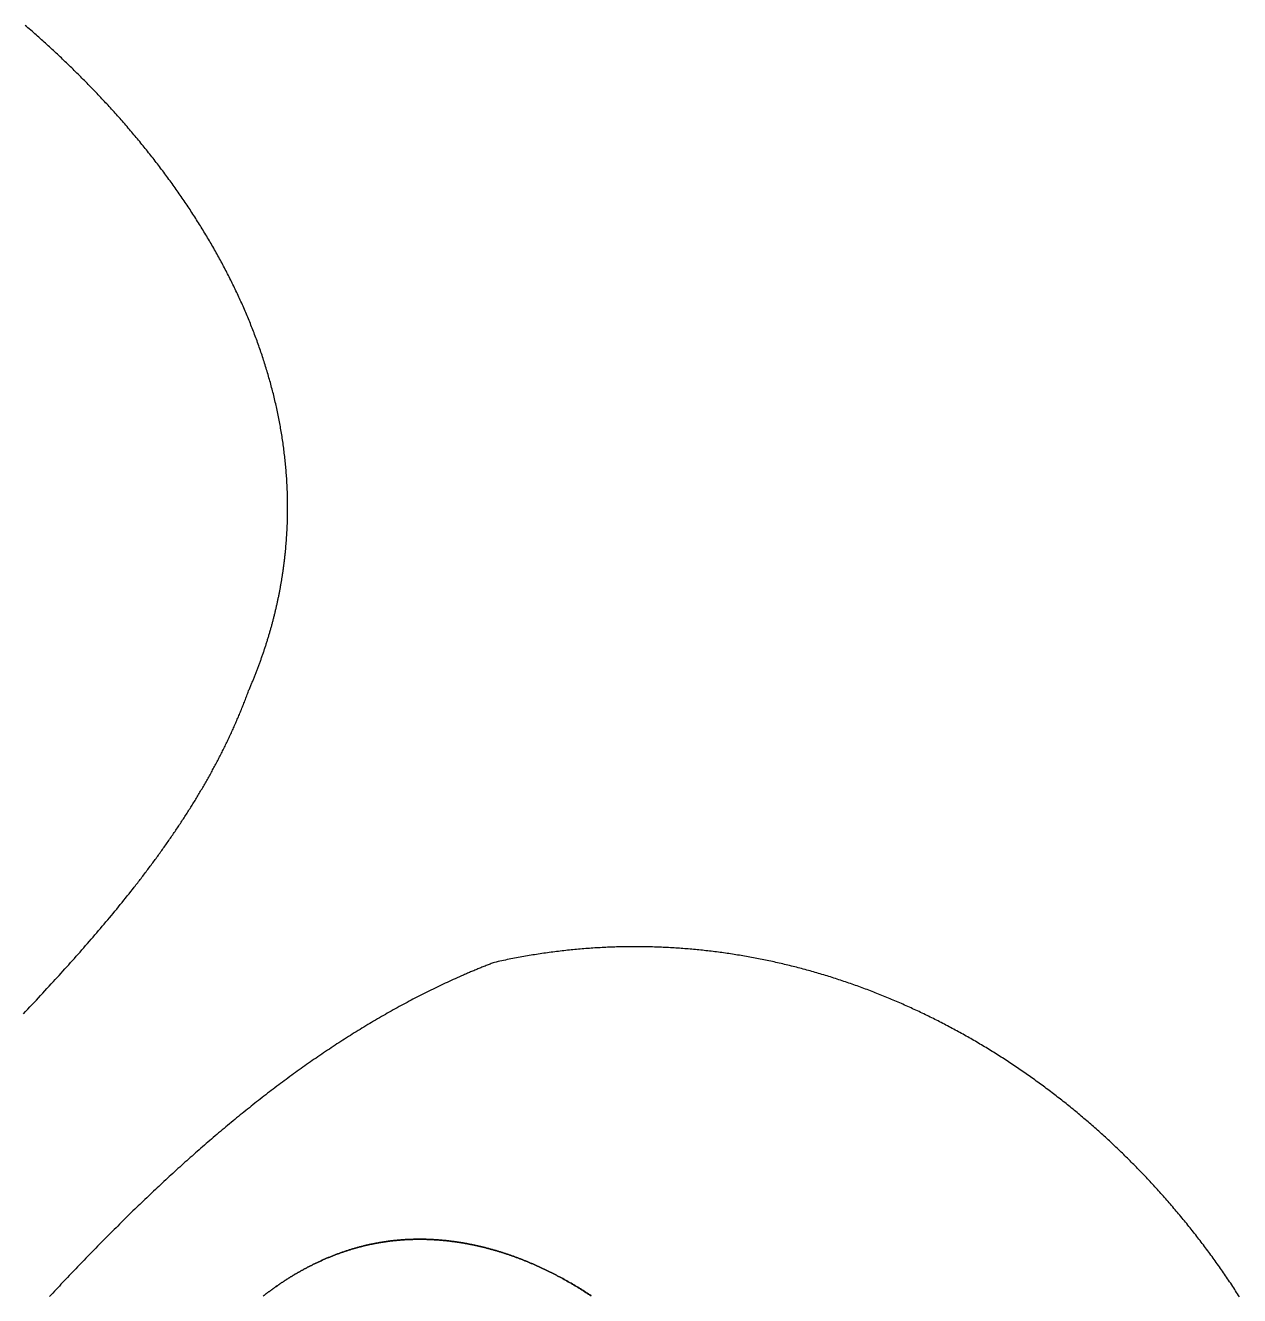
# Model space of a CAD drawing. Header units: millimetres. Extents: x 539514 to 908003, y -69769 to 203909.
# Drawn here: x 810721 to 865451, y 55387 to 112627 of the extents above; entities that cross this region are included whole.
import ezdxf

# ---------------------------------------------------------------- set-up
doc = ezdxf.new("R2010")
doc.units = ezdxf.units.MM
doc.layers.add('CLOSED_AREAS', color=7, linetype='Continuous')

msp = doc.modelspace()

# ---------------------------------------------------------------- linework, layer by layer
at = {"layer": 'CLOSED_AREAS'}
for points in [[(810632.915, 68087.36), (810730.174, 68190.157), (810827.285, 68293.037), (810924.246, 68396.001), (811021.056, 68499.048), (811117.714, 68602.177), (811214.219, 68705.388), (811310.57, 68808.681), (811406.766, 68912.054), (811502.805, 69015.508), (811598.686, 69119.041), (811694.409, 69222.653), (811789.971, 69326.344), (811885.372, 69430.113), (811980.611, 69533.96), (812067.541, 69628.971), (812154.332, 69724.048), (812240.978, 69819.191), (812327.478, 69914.403), (812413.827, 70009.684), (812500.022, 70105.035), (812586.059, 70200.458), (812671.935, 70295.953), (812757.647, 70391.523), (812843.191, 70487.168), (812928.563, 70582.889), (813013.761, 70678.689), (813098.78, 70774.567), (813183.617, 70870.525), (813268.269, 70966.564), (813352.733, 71062.687), (813437.004, 71158.893), (813521.079, 71255.183), (813604.955, 71351.561), (813688.628, 71448.025), (813772.095, 71544.579), (813855.353, 71641.222), (813938.397, 71737.956), (814021.225, 71834.783), (814103.833, 71931.703), (814186.217, 72028.718), (814268.374, 72125.829), (814350.301, 72223.037), (814431.994, 72320.343), (814513.449, 72417.749), (814594.664, 72515.256), (814675.634, 72612.865), (814756.356, 72710.577), (814836.827, 72808.394), (814917.044, 72906.317), (814997.002, 73004.346), (815076.698, 73102.484), (815156.129, 73200.731), (815235.292, 73299.088), (815314.182, 73397.557), (815392.797, 73496.14), (815471.132, 73594.836), (815549.185, 73693.648), (815626.952, 73792.577), (815665.727, 73842.085), (815704.43, 73891.624), (815743.059, 73941.191), (815781.614, 73990.789), (815820.096, 74040.417), (815858.502, 74090.075), (815896.834, 74139.764), (815935.09, 74189.483), (815973.271, 74239.233), (816011.375, 74289.013), (816049.403, 74338.825), (816087.353, 74388.667), (816125.226, 74438.541), (816163.021, 74488.447), (816200.737, 74538.384), (816238.374, 74588.353), (816275.932, 74638.354), (816313.411, 74688.386), (816350.809, 74738.451), (816388.126, 74788.549), (816425.363, 74838.679), (816462.518, 74888.841), (816499.591, 74939.037), (816536.581, 74989.265), (816573.489, 75039.526), (816610.314, 75089.821), (816647.055, 75140.149), (816683.712, 75190.511), (816720.284, 75240.907), (816756.772, 75291.336), (816793.174, 75341.799), (816829.49, 75392.297), (816865.72, 75442.829), (816901.863, 75493.395), (816937.919, 75543.996), (816973.887, 75594.632), (817009.768, 75645.303), (817045.56, 75696.009), (817081.263, 75746.75), (817116.877, 75797.527), (817152.401, 75848.339), (817187.835, 75899.187), (817223.178, 75950.071), (817258.431, 76000.991), (817293.591, 76051.946), (817328.66, 76102.939), (817363.637, 76153.967), (817398.521, 76205.033), (817433.311, 76256.135), (817468.008, 76307.274), (817502.611, 76358.45), (817537.119, 76409.664), (817571.533, 76460.914), (817605.851, 76512.203), (817640.073, 76563.529), (817674.199, 76614.892), (817708.228, 76666.294), (817742.16, 76717.734), (817775.995, 76769.213), (817809.731, 76820.729), (817843.369, 76872.285), (817876.909, 76923.879), (817910.349, 76975.512), (817943.689, 77027.184), (817976.929, 77078.895), (818010.069, 77130.646), (818043.107, 77182.436), (818076.044, 77234.266), (818108.879, 77286.135), (818141.612, 77338.045), (818174.242, 77389.995), (818206.769, 77441.985), (818239.192, 77494.015), (818271.511, 77546.086), (818303.726, 77598.198), (818335.836, 77650.351), (818367.84, 77702.545), (818399.739, 77754.78), (818431.531, 77807.056), (818463.216, 77859.374), (818494.795, 77911.733), (818526.266, 77964.134), (818557.629, 78016.577), (818588.884, 78069.063), (818620.029, 78121.59), (818651.066, 78174.16), (818681.993, 78226.773), (818712.809, 78279.428), (818743.515, 78332.126), (818774.11, 78384.867), (818804.594, 78437.651), (818834.966, 78490.479), (818865.225, 78543.35), (818895.372, 78596.264), (818925.405, 78649.223), (818955.325, 78702.225), (818985.131, 78755.272), (819014.822, 78808.363), (819044.399, 78861.498), (819073.86, 78914.677), (819103.205, 78967.902), (819132.434, 79021.171), (819161.546, 79074.485), (819190.542, 79127.844), (819219.419, 79181.249), (819248.179, 79234.699), (819276.821, 79288.195), (819305.343, 79341.736), (819333.747, 79395.323), (819362.03, 79448.957), (819390.194, 79502.637), (819418.237, 79556.363), (819446.159, 79610.135), (819473.959, 79663.954), (819501.638, 79717.82), (819529.194, 79771.733), (819556.628, 79825.693), (819583.938, 79879.701), (819611.125, 79933.756), (819638.188, 79987.858), (819665.126, 80042.008), (819691.94, 80096.206), (819718.628, 80150.452), (819745.19, 80204.747), (819771.626, 80259.089), (819797.936, 80313.48), (819824.118, 80367.92), (819850.173, 80422.409), (819876.1, 80476.946), (819901.899, 80531.533), (819927.569, 80586.169), (819953.109, 80640.854), (819978.52, 80695.589), (820003.801, 80750.373), (820028.951, 80805.208), (820053.97, 80860.092), (820078.858, 80915.027), (820103.614, 80970.012), (820128.238, 81025.047), (820152.729, 81080.134), (820177.087, 81135.27), (820201.311, 81190.458), (820225.401, 81245.697), (820249.357, 81300.987), (820273.178, 81356.329), (820296.863, 81411.722), (820320.413, 81467.166), (820343.827, 81522.663), (820367.104, 81578.212), (820390.243, 81633.812), (820413.246, 81689.465), (820436.11, 81745.171), (820458.837, 81800.929), (820481.424, 81856.74), (820503.872, 81912.604), (820526.18, 81968.52), (820548.349, 82024.49), (820570.377, 82080.514), (820592.263, 82136.591), (820614.009, 82192.721), (820635.613, 82248.906), (820657.074, 82305.144), (820678.393, 82361.437), (820699.568, 82417.784), (820720.6, 82474.185), (820741.488, 82530.641), (820762.231, 82587.151), (820782.83, 82643.717), (820799.884, 82682.938), (820816.849, 82722.156), (820833.726, 82761.372), (820850.515, 82800.586), (820867.215, 82839.796), (820883.828, 82879.005), (820900.352, 82918.21), (820916.789, 82957.413), (820933.138, 82996.614), (820949.399, 83035.811), (820965.572, 83075.006), (820981.658, 83114.198), (820997.656, 83153.388), (821013.567, 83192.574), (821029.39, 83231.758), (821045.126, 83270.939), (821060.775, 83310.117), (821076.337, 83349.292), (821091.812, 83388.464), (821107.199, 83427.633), (821122.5, 83466.799), (821137.714, 83505.962), (821152.841, 83545.122), (821167.881, 83584.279), (821182.835, 83623.432), (821197.702, 83662.583), (821212.483, 83701.73), (821227.178, 83740.874), (821241.786, 83780.015), (821256.308, 83819.153), (821270.743, 83858.287), (821285.093, 83897.418), (821299.357, 83936.546), (821313.534, 83975.67), (821327.626, 84014.791), (821341.632, 84053.908), (821355.553, 84093.022), (821369.387, 84132.133), (821383.137, 84171.24), (821396.8, 84210.343), (821410.379, 84249.443), (821423.872, 84288.539), (821437.28, 84327.632), (821450.602, 84366.721), (821463.84, 84405.806), (821476.993, 84444.887), (821490.06, 84483.965), (821503.043, 84523.039), (821515.941, 84562.109), (821528.755, 84601.176), (821541.483, 84640.238), (821554.128, 84679.297), (821566.687, 84718.351), (821579.163, 84757.402), (821591.554, 84796.449), (821603.86, 84835.491), (821616.083, 84874.53), (821628.221, 84913.565), (821640.276, 84952.595), (821652.247, 84991.621), (821664.133, 85030.644), (821675.936, 85069.662), (821687.656, 85108.676), (821699.291, 85147.685), (821710.843, 85186.691), (821722.312, 85225.692), (821733.697, 85264.689), (821744.999, 85303.681), (821756.218, 85342.669), (821767.353, 85381.653), (821778.405, 85420.632), (821789.375, 85459.607), (821800.261, 85498.577), (821811.065, 85537.543), (821821.786, 85576.504), (821832.424, 85615.461), (821842.979, 85654.413), (821853.452, 85693.36), (821863.842, 85732.303), (821874.151, 85771.241), (821884.376, 85810.174), (821894.52, 85849.103), (821904.581, 85888.027), (821914.56, 85926.946), (821924.457, 85965.86), (821934.273, 86004.769), (821944.006, 86043.674), (821953.658, 86082.573), (821963.227, 86121.468), (821972.716, 86160.358), (821982.122, 86199.242), (821991.448, 86238.122), (822000.691, 86276.997), (822009.854, 86315.866), (822018.935, 86354.731), (822027.935, 86393.59), (822036.854, 86432.444), (822045.692, 86471.293), (822054.449, 86510.136), (822063.125, 86548.975), (822071.72, 86587.808), (822080.235, 86626.636), (822088.669, 86665.458), (822097.022, 86704.276), (822105.295, 86743.087), (822113.488, 86781.894), (822121.6, 86820.694), (822129.632, 86859.49), (822137.584, 86898.28), (822145.455, 86937.064), (822153.247, 86975.843), (822160.959, 87014.616), (822168.59, 87053.384), (822176.142, 87092.146), (822183.615, 87130.902), (822191.007, 87169.652), (822198.32, 87208.397), (822205.554, 87247.136), (822212.708, 87285.87), (822219.783, 87324.597), (822226.779, 87363.319), (822233.695, 87402.034), (822240.532, 87440.744), (822247.291, 87479.448), (822253.97, 87518.146), (822260.57, 87556.838), (822267.092, 87595.524), (822273.535, 87634.204), (822279.899, 87672.878), (822286.185, 87711.545), (822292.392, 87750.207), (822298.521, 87788.862), (822304.571, 87827.512), (822310.543, 87866.155), (822316.437, 87904.791), (822322.253, 87943.422), (822327.991, 87982.046), (822333.651, 88020.664), (822339.233, 88059.276), (822344.737, 88097.881), (822350.164, 88136.479), (822355.513, 88175.072), (822360.784, 88213.658), (822365.978, 88252.237), (822371.094, 88290.81), (822376.133, 88329.376), (822381.095, 88367.936), (822385.979, 88406.489), (822390.787, 88445.035), (822395.517, 88483.575), (822400.17, 88522.108), (822404.747, 88560.634), (822409.247, 88599.154), (822413.67, 88637.667), (822418.016, 88676.173), (822422.286, 88714.672), (822426.479, 88753.164), (822430.596, 88791.649), (822434.636, 88830.128), (822438.601, 88868.599), (822442.489, 88907.064), (822446.3, 88945.521), (822453.696, 89022.415), (822460.788, 89099.281), (822467.578, 89176.118), (822474.065, 89252.926), (822480.25, 89329.705), (822486.134, 89406.455), (822491.718, 89483.175), (822497.001, 89559.866), (822501.986, 89636.527), (822506.672, 89713.157), (822511.059, 89789.757), (822515.15, 89866.326), (822518.943, 89942.865), (822522.441, 90019.372), (822525.642, 90095.849), (822528.549, 90172.293), (822531.162, 90248.706), (822533.48, 90325.087), (822535.506, 90401.436), (822537.239, 90477.752), (822538.68, 90554.035), (822539.83, 90630.286), (822540.689, 90706.503), (822541.258, 90782.687), (822541.537, 90858.838), (822541.528, 90934.955), (822541.231, 91011.037), (822540.646, 91087.086), (822539.773, 91163.1), (822538.615, 91239.079), (822537.171, 91315.023), (822535.441, 91390.933), (822533.427, 91466.806), (822531.129, 91542.644), (822528.548, 91618.447), (822525.684, 91694.213), (822522.538, 91769.943), (822519.11, 91845.636), (822515.401, 91921.293), (822511.413, 91996.913), (822507.144, 92072.495), (822502.597, 92148.04), (822497.771, 92223.547), (822492.667, 92299.017), (822487.286, 92374.448), (822481.629, 92449.841), (822475.695, 92525.196), (822469.486, 92600.512), (822463.003, 92675.788), (822456.245, 92751.026), (822449.214, 92826.224), (822441.91, 92901.382), (822434.333, 92976.5), (822426.485, 93051.578), (822418.366, 93126.616), (822409.976, 93201.613), (822401.316, 93276.57), (822392.388, 93351.485), (822383.19, 93426.359), (822373.725, 93501.192), (822363.992, 93575.983), (822353.992, 93650.731), (822343.727, 93725.438), (822333.195, 93800.102), (822322.399, 93874.724), (822311.338, 93949.303), (822300.014, 94023.838), (822288.426, 94098.33), (822276.576, 94172.779), (822264.465, 94247.184), (822252.092, 94321.545), (822239.458, 94395.862), (822226.564, 94470.134), (822213.411, 94544.362), (822199.999, 94618.545), (822186.328, 94692.682), (822172.401, 94766.774), (822158.216, 94840.821), (822143.775, 94914.822), (822129.078, 94988.777), (822114.126, 95062.685), (822098.919, 95136.547), (822083.458, 95210.362), (822067.745, 95284.131), (822051.778, 95357.852), (822035.559, 95431.526), (822019.089, 95505.152), (822002.368, 95578.73), (821985.397, 95652.26), (821968.176, 95725.742), (821950.707, 95799.176), (821932.988, 95872.56), (821915.022, 95945.896), (821896.809, 96019.182), (821878.35, 96092.419), (821859.644, 96165.607), (821840.693, 96238.744), (821821.497, 96311.832), (821802.057, 96384.869), (821782.374, 96457.855), (821762.448, 96530.791), (821742.279, 96603.675), (821721.869, 96676.508), (821701.218, 96749.29), (821680.326, 96822.02), (821659.195, 96894.699), (821637.824, 96967.325), (821616.215, 97039.898), (821594.368, 97112.419), (821572.283, 97184.888), (821549.962, 97257.303), (821527.404, 97329.665), (821504.611, 97401.973), (821481.583, 97474.228), (821458.321, 97546.428), (821434.825, 97618.575), (821411.096, 97690.667), (821387.134, 97762.704), (821362.941, 97834.687), (821338.516, 97906.614), (821313.861, 97978.486), (821288.976, 98050.303), (821263.861, 98122.063), (821238.518, 98193.768), (821212.946, 98265.417), (821187.147, 98337.009), (821161.121, 98408.544), (821134.869, 98480.022), (821108.39, 98551.444), (821081.687, 98622.808), (821054.759, 98694.114), (821027.608, 98765.362), (821000.233, 98836.553), (820972.635, 98907.685), (820944.815, 98978.759), (820916.774, 99049.774), (820888.512, 99120.73), (820860.03, 99191.627), (820831.328, 99262.464), (820802.408, 99333.242), (820773.269, 99403.96), (820743.912, 99474.618), (820714.338, 99545.215), (820684.547, 99615.752), (820654.541, 99686.228), (820624.319, 99756.643), (820593.883, 99826.997), (820563.232, 99897.29), (820532.368, 99967.521), (820501.291, 100037.69), (820470.002, 100107.797), (820438.501, 100177.841), (820406.79, 100247.823), (820374.867, 100317.742), (820342.736, 100387.598), (820310.394, 100457.391), (820277.845, 100527.121), (820245.087, 100596.786), (820212.122, 100666.388), (820178.95, 100735.925), (820145.573, 100805.399), (820111.989, 100874.807), (820078.201, 100944.151), (820044.209, 101013.429), (820010.012, 101082.643), (819975.613, 101151.791), (819941.012, 101220.873), (819906.208, 101289.889), (819871.203, 101358.838), (819835.998, 101427.722), (819800.593, 101496.539), (819764.988, 101565.289), (819729.185, 101633.971), (819693.183, 101702.587), (819656.984, 101771.135), (819620.588, 101839.615), (819583.996, 101908.027), (819547.208, 101976.371), (819510.225, 102044.646), (819473.047, 102112.853), (819435.676, 102180.99), (819398.111, 102249.059), (819360.354, 102317.058), (819322.405, 102384.988), (819284.264, 102452.848), (819245.932, 102520.637), (819207.411, 102588.357), (819168.699, 102656.006), (819129.799, 102723.584), (819090.71, 102791.091), (819051.434, 102858.527), (819011.971, 102925.892), (818972.321, 102993.185), (818932.485, 103060.406), (818892.464, 103127.555), (818852.258, 103194.632), (818811.868, 103261.636), (818771.295, 103328.568), (818730.539, 103395.426), (818689.601, 103462.211), (818648.481, 103528.923), (818607.18, 103595.561), (818565.699, 103662.125), (818524.038, 103728.615), (818482.198, 103795.031), (818440.179, 103861.372), (818397.982, 103927.638), (818355.608, 103993.829), (818313.058, 104059.945), (818270.331, 104125.986), (818227.429, 104191.95), (818184.352, 104257.839), (818141.1, 104323.652), (818097.675, 104389.388), (818054.077, 104455.048), (818010.307, 104520.63), (817966.365, 104586.136), (817922.252, 104651.564), (817877.968, 104716.915), (817833.514, 104782.188), (817788.891, 104847.383), (817744.099, 104912.5), (817699.138, 104977.539), (817654.011, 105042.499), (817608.716, 105107.379), (817563.256, 105172.181), (817517.629, 105236.904), (817471.838, 105301.546), (817425.882, 105366.109), (817379.762, 105430.593), (817333.479, 105494.995), (817287.034, 105559.318), (817240.426, 105623.559), (817193.657, 105687.72), (817146.727, 105751.799), (817099.637, 105815.798), (817052.388, 105879.714), (817004.98, 105943.549), (816957.413, 106007.301), (816909.689, 106070.972), (816861.807, 106134.56), (816813.769, 106198.065), (816765.576, 106261.487), (816717.227, 106324.826), (816668.723, 106388.081), (816620.065, 106451.253), (816571.254, 106514.341), (816522.29, 106577.345), (816473.174, 106640.264), (816423.907, 106703.099), (816374.488, 106765.85), (816324.919, 106828.515), (816275.2, 106891.095), (816225.333, 106953.589), (816175.316, 107015.998), (816125.152, 107078.321), (816074.841, 107140.558), (816024.382, 107202.708), (815973.778, 107264.772), (815923.029, 107326.749), (815872.134, 107388.639), (815821.095, 107450.442), (815769.913, 107512.157), (815718.588, 107573.784), (815667.12, 107635.324), (815615.511, 107696.775), (815563.76, 107758.138), (815511.869, 107819.412), (815459.838, 107880.598), (815407.667, 107941.694), (815355.358, 108002.701), (815302.911, 108063.618), (815250.326, 108124.446), (815197.605, 108185.184), (815144.747, 108245.831), (815091.754, 108306.388), (815038.625, 108366.855), (814985.362, 108427.23), (814931.966, 108487.515), (814878.436, 108547.708), (814824.773, 108607.809), (814770.979, 108667.819), (814717.053, 108727.736), (814662.997, 108787.562), (814608.81, 108847.295), (814554.494, 108906.935), (814500.049, 108966.482), (814445.476, 109025.936), (814390.775, 109085.297), (814335.947, 109144.564), (814280.992, 109203.737), (814225.912, 109262.816), (814170.706, 109321.801), (814115.376, 109380.691), (814059.922, 109439.487), (814004.344, 109498.187), (813948.644, 109556.793), (813892.822, 109615.303), (813836.878, 109673.717), (813780.813, 109732.035), (813724.628, 109790.258), (813668.323, 109848.384), (813611.899, 109906.413), (813555.356, 109964.346), (813498.696, 110022.181), (813441.918, 110079.92), (813385.024, 110137.56), (813328.013, 110195.104), (813270.888, 110252.549), (813213.647, 110309.896), (813156.292, 110367.145), (813098.824, 110424.295), (813041.243, 110481.346), (812983.549, 110538.299), (812925.744, 110595.152), (812867.828, 110651.905), (812809.801, 110708.559), (812751.664, 110765.113), (812693.417, 110821.566), (812635.063, 110877.919), (812576.6, 110934.172), (812518.029, 110990.324), (812459.352, 111046.374), (812400.569, 111102.323), (812341.68, 111158.171), (812282.686, 111213.917), (812223.587, 111269.561), (812164.385, 111325.103), (812105.08, 111380.542), (812045.672, 111435.879), (811986.162, 111491.112), (811926.551, 111546.243), (811866.839, 111601.27), (811807.027, 111656.194), (811747.116, 111711.014), (811687.105, 111765.729), (811626.997, 111820.341), (811566.791, 111874.848), (811506.487, 111929.25), (811446.088, 111983.548), (811385.592, 112037.74), (811325.002, 112091.827), (811264.316, 112145.808), (811203.537, 112199.683), (811142.665, 112253.452), (811081.699, 112307.115), (811020.642, 112360.672), (810959.493, 112414.121), (810898.253, 112467.464), (810836.923, 112520.699), (810775.503, 112573.827), (810713.995, 112626.848)], [(865451.468, 55324.088), (865407.315, 55393.001), (865363.012, 55461.805), (865318.56, 55530.501), (865273.958, 55599.089), (865229.208, 55667.566), (865184.308, 55735.935), (865139.261, 55804.193), (865094.065, 55872.341), (865048.721, 55940.379), (865003.23, 56008.306), (864957.591, 56076.122), (864911.806, 56143.826), (864865.873, 56211.419), (864819.795, 56278.9), (864773.57, 56346.269), (864727.2, 56413.525), (864680.684, 56480.668), (864634.022, 56547.698), (864587.216, 56614.615), (864540.265, 56681.418), (864493.17, 56748.107), (864445.931, 56814.682), (864398.548, 56881.142), (864351.022, 56947.487), (864303.352, 57013.717), (864255.539, 57079.831), (864207.584, 57145.83), (864159.487, 57211.712), (864111.247, 57277.479), (864062.866, 57343.128), (864014.344, 57408.66), (863965.68, 57474.076), (863916.875, 57539.373), (863867.93, 57604.553), (863818.844, 57669.614), (863769.619, 57734.557), (863720.254, 57799.382), (863670.749, 57864.087), (863621.105, 57928.673), (863571.323, 57993.139), (863521.402, 58057.485), (863471.343, 58121.711), (863421.145, 58185.816), (863370.81, 58249.801), (863320.338, 58313.664), (863269.729, 58377.406), (863218.983, 58441.027), (863168.1, 58504.525), (863117.081, 58567.901), (863065.926, 58631.154), (863014.636, 58694.284), (862963.21, 58757.291), (862911.649, 58820.175), (862859.954, 58882.935), (862808.124, 58945.57), (862756.16, 59008.082), (862704.062, 59070.468), (862651.83, 59132.73), (862599.465, 59194.866), (862546.967, 59256.877), (862494.337, 59318.761), (862441.574, 59380.52), (862388.678, 59442.152), (862335.651, 59503.657), (862282.493, 59565.036), (862229.203, 59626.287), (862175.782, 59687.41), (862122.231, 59748.405), (862068.549, 59809.272), (862014.737, 59870.01), (861960.795, 59930.62), (861906.724, 59991.1), (861852.523, 60051.451), (861798.193, 60111.672), (861743.735, 60171.764), (861689.149, 60231.724), (861634.434, 60291.555), (861579.592, 60351.254), (861524.622, 60410.822), (861469.525, 60470.258), (861414.301, 60529.563), (861358.951, 60588.736), (861303.474, 60647.776), (861247.871, 60706.683), (861192.142, 60765.458), (861136.288, 60824.099), (861080.309, 60882.606), (861024.205, 60940.98), (860967.977, 60999.219), (860911.624, 61057.324), (860855.147, 61115.294), (860798.546, 61173.129), (860741.822, 61230.829), (860684.975, 61288.393), (860628.005, 61345.821), (860570.913, 61403.113), (860513.698, 61460.268), (860456.361, 61517.286), (860398.903, 61574.167), (860341.323, 61630.911), (860283.622, 61687.517), (860225.801, 61743.985), (860167.858, 61800.314), (860109.796, 61856.505), (860051.614, 61912.557), (859993.312, 61968.47), (859934.891, 62024.243), (859876.35, 62079.876), (859817.691, 62135.369), (859758.914, 62190.722), (859700.018, 62245.934), (859641.005, 62301.005), (859581.873, 62355.935), (859522.625, 62410.723), (859463.26, 62465.369), (859403.777, 62519.873), (859344.179, 62574.235), (859284.464, 62628.453), (859224.633, 62682.529), (859164.687, 62736.461), (859104.626, 62790.25), (859044.449, 62843.894), (858984.158, 62897.394), (858923.753, 62950.75), (858863.233, 63003.961), (858802.6, 63057.026), (858741.853, 63109.946), (858680.993, 63162.721), (858620.02, 63215.349), (858558.934, 63267.831), (858497.736, 63320.166), (858436.426, 63372.355), (858375.004, 63424.396), (858313.47, 63476.289), (858251.825, 63528.035), (858190.07, 63579.633), (858128.204, 63631.082), (858066.227, 63682.382), (858004.141, 63733.533), (857941.944, 63784.536), (857879.639, 63835.388), (857817.224, 63886.09), (857754.7, 63936.643), (857692.068, 63987.045), (857629.327, 64037.295), (857566.479, 64087.395), (857503.522, 64137.344), (857440.459, 64187.141), (857377.288, 64236.785), (857314.01, 64286.278), (857250.626, 64335.618), (857187.135, 64384.805), (857123.539, 64433.839), (857059.837, 64482.719), (856996.029, 64531.445), (856932.117, 64580.018), (856868.099, 64628.436), (856803.977, 64676.7), (856739.751, 64724.808), (856675.421, 64772.761), (856610.988, 64820.559), (856546.451, 64868.201), (856481.811, 64915.686), (856417.068, 64963.016), (856352.222, 65010.188), (856287.275, 65057.204), (856222.226, 65104.062), (856157.075, 65150.762), (856091.822, 65197.305), (856026.469, 65243.689), (855961.015, 65289.915), (855895.461, 65335.982), (855829.806, 65381.89), (855764.052, 65427.638), (855698.197, 65473.227), (855632.244, 65518.656), (855566.192, 65563.924), (855500.041, 65609.032), (855433.792, 65653.979), (855367.444, 65698.765), (855300.999, 65743.389), (855234.456, 65787.852), (855167.816, 65832.152), (855101.079, 65876.29), (855034.245, 65920.266), (854967.315, 65964.078), (854900.289, 66007.727), (854833.167, 66051.213), (854765.95, 66094.535), (854698.637, 66137.692), (854631.23, 66180.685), (854563.728, 66223.514), (854496.131, 66266.177), (854428.441, 66308.675), (854360.657, 66351.007), (854292.779, 66393.174), (854224.808, 66435.174), (854156.744, 66477.007), (854088.588, 66518.674), (854020.34, 66560.174), (853951.999, 66601.506), (853883.567, 66642.67), (853815.043, 66683.667), (853746.428, 66724.495), (853677.722, 66765.155), (853608.926, 66805.645), (853540.04, 66845.967), (853471.063, 66886.119), (853401.997, 66926.101), (853332.841, 66965.913), (853263.597, 67005.555), (853194.263, 67045.026), (853124.842, 67084.326), (853055.331, 67123.455), (852985.733, 67162.412), (852916.048, 67201.197), (852846.274, 67239.811), (852776.414, 67278.251), (852706.467, 67316.519), (852636.434, 67354.614), (852566.314, 67392.536), (852496.109, 67430.284), (852425.818, 67467.857), (852355.442, 67505.257), (852284.98, 67542.482), (852214.434, 67579.533), (852143.803, 67616.408), (852073.089, 67653.108), (852002.29, 67689.632), (851931.408, 67725.98), (851860.443, 67762.151), (851789.394, 67798.146), (851718.263, 67833.964), (851647.05, 67869.605), (851575.754, 67905.069), (851504.376, 67940.354), (851432.917, 67975.462), (851361.377, 68010.391), (851289.756, 68045.142), (851218.054, 68079.713), (851146.272, 68114.105), (851074.41, 68148.318), (851002.468, 68182.351), (850930.446, 68216.203), (850858.345, 68249.875), (850786.166, 68283.366), (850713.907, 68316.677), (850641.571, 68349.805), (850569.156, 68382.753), (850496.663, 68415.518), (850424.093, 68448.101), (850351.446, 68480.501), (850278.722, 68512.719), (850205.922, 68544.753), (850133.045, 68576.604), (850060.092, 68608.272), (849987.064, 68639.755), (849913.96, 68671.054), (849840.78, 68702.168), (849767.526, 68733.097), (849694.198, 68763.842), (849620.795, 68794.4), (849547.318, 68824.773), (849473.768, 68854.96), (849400.144, 68884.96), (849326.447, 68914.774), (849252.677, 68944.4), (849178.835, 68973.839), (849104.921, 69003.091), (849030.934, 69032.155), (848956.876, 69061.031), (848882.747, 69089.718), (848808.546, 69118.216), (848734.275, 69146.525), (848659.933, 69174.645), (848585.521, 69202.576), (848511.039, 69230.316), (848436.488, 69257.866), (848361.867, 69285.225), (848287.177, 69312.394), (848212.419, 69339.371), (848137.592, 69366.157), (848062.697, 69392.752), (847987.734, 69419.154), (847912.703, 69445.364), (847837.605, 69471.381), (847762.441, 69497.205), (847687.209, 69522.836), (847611.911, 69548.274), (847536.547, 69573.518), (847461.117, 69598.567), (847385.622, 69623.422), (847310.061, 69648.083), (847234.435, 69672.548), (847158.745, 69696.819), (847082.99, 69720.893), (847007.172, 69744.772), (846931.289, 69768.454), (846855.343, 69791.94), (846779.334, 69815.229), (846703.261, 69838.322), (846627.127, 69861.216), (846550.929, 69883.913), (846474.67, 69906.412), (846398.349, 69928.713), (846321.967, 69950.815), (846245.523, 69972.719), (846169.019, 69994.423), (846092.454, 70015.928), (846015.828, 70037.233), (845939.143, 70058.338), (845862.398, 70079.242), (845785.593, 70099.946), (845708.729, 70120.449), (845631.807, 70140.751), (845554.826, 70160.851), (845477.786, 70180.75), (845400.689, 70200.446), (845323.534, 70219.94), (845246.322, 70239.231), (845169.052, 70258.319), (845091.726, 70277.204), (845014.343, 70295.885), (844936.904, 70314.362), (844859.409, 70332.635), (844781.858, 70350.704), (844704.252, 70368.568), (844626.591, 70386.226), (844548.875, 70403.68), (844471.104, 70420.927), (844393.28, 70437.969), (844315.401, 70454.804), (844237.469, 70471.433), (844159.484, 70487.855), (844081.445, 70504.069), (844003.354, 70520.077), (843925.21, 70535.876), (843847.015, 70551.467), (843768.767, 70566.851), (843690.468, 70582.025), (843612.117, 70596.99), (843533.716, 70611.747), (843455.263, 70626.293), (843376.761, 70640.63), (843298.208, 70654.757), (843219.605, 70668.673), (843140.953, 70682.378), (843062.252, 70695.873), (842983.501, 70709.156), (842904.702, 70722.228), (842825.855, 70735.087), (842746.959, 70747.735), (842668.016, 70760.169), (842589.025, 70772.392), (842509.987, 70784.401), (842430.902, 70796.196), (842351.77, 70807.778), (842272.592, 70819.146), (842193.368, 70830.299), (842114.099, 70841.238), (842034.783, 70851.963), (841955.423, 70862.472), (841876.018, 70872.765), (841796.568, 70882.843), (841717.073, 70892.704), (841637.535, 70902.35), (841557.953, 70911.778), (841478.328, 70920.99), (841398.659, 70929.984), (841318.948, 70938.761), (841239.194, 70947.32), (841159.398, 70955.661), (841079.559, 70963.783), (840999.68, 70971.687), (840919.758, 70979.371), (840839.796, 70986.837), (840759.793, 70994.082), (840679.749, 71001.108), (840599.665, 71007.913), (840519.541, 71014.498), (840439.377, 71020.863), (840359.174, 71027.006), (840278.932, 71032.927), (840198.651, 71038.627), (840118.332, 71044.105), (840037.975, 71049.361), (839957.579, 71054.394), (839877.146, 71059.204), (839796.676, 71063.791), (839716.168, 71068.154), (839635.624, 71072.294), (839555.043, 71076.209), (839474.427, 71079.901), (839393.774, 71083.367), (839313.086, 71086.609), (839232.362, 71089.625), (839151.604, 71092.416), (839070.81, 71094.981), (838989.983, 71097.319), (838909.121, 71099.432), (838828.225, 71101.317), (838747.296, 71102.975), (838666.334, 71104.407), (838585.338, 71105.61), (838504.31, 71106.586), (838423.25, 71107.333), (838342.157, 71107.852), (838261.033, 71108.142), (838179.877, 71108.202), (838098.69, 71108.034), (838017.472, 71107.636), (837936.223, 71107.007), (837854.944, 71106.149), (837773.635, 71105.059), (837692.296, 71103.739), (837610.928, 71102.188), (837529.53, 71100.405), (837448.104, 71098.39), (837366.649, 71096.144), (837285.165, 71093.665), (837203.654, 71090.953), (837122.115, 71088.008), (837040.548, 71084.83), (836958.955, 71081.418), (836877.334, 71077.773), (836795.687, 71073.893), (836714.014, 71069.779), (836632.314, 71065.43), (836550.589, 71060.846), (836468.839, 71056.027), (836387.063, 71050.972), (836305.263, 71045.681), (836223.438, 71040.154), (836141.589, 71034.39), (836059.715, 71028.39), (835977.819, 71022.152), (835895.898, 71015.677), (835813.955, 71008.964), (835731.989, 71002.014), (835650.001, 70994.825), (835567.99, 70987.397), (835485.957, 70979.73), (835403.903, 70971.824), (835321.827, 70963.679), (835239.731, 70955.294), (835157.613, 70946.668), (835075.475, 70937.803), (834993.317, 70928.696), (834911.139, 70919.349), (834828.942, 70909.76), (834746.725, 70899.93), (834664.489, 70889.858), (834582.235, 70879.544), (834499.962, 70868.987), (834417.671, 70858.188), (834335.362, 70847.145), (834253.035, 70835.859), (834170.691, 70824.329), (834088.331, 70812.556), (834005.953, 70800.538), (833923.56, 70788.276), (833841.15, 70775.769), (833758.724, 70763.016), (833676.283, 70750.018), (833593.826, 70736.775), (833511.355, 70723.285), (833428.869, 70709.549), (833346.368, 70695.567), (833263.854, 70681.338), (833181.326, 70666.861), (833098.784, 70652.137), (833016.229, 70637.165), (832933.661, 70621.945), (832851.081, 70606.476), (832768.488, 70590.759), (832685.883, 70574.793), (832603.267, 70558.577), (832520.639, 70542.112), (832438, 70525.397), (832355.35, 70508.432), (832272.689, 70491.217), (832190.019, 70473.75), (832107.338, 70456.033), (832024.647, 70438.064), (831941.947, 70419.843), (831859.238, 70401.371), (831812.409, 70383.437), (831765.605, 70365.429), (831718.826, 70347.347), (831672.073, 70329.19), (831625.346, 70310.96), (831578.644, 70292.656), (831531.968, 70274.278), (831485.317, 70255.826), (831438.692, 70237.302), (831392.092, 70218.703), (831345.517, 70200.032), (831298.968, 70181.287), (831252.445, 70162.47), (831205.946, 70143.579), (831159.473, 70124.616), (831113.026, 70105.581), (831066.604, 70086.472), (831020.207, 70067.292), (830973.835, 70048.039), (830927.488, 70028.714), (830881.167, 70009.317), (830834.871, 69989.849), (830788.6, 69970.308), (830742.355, 69950.696), (830696.134, 69931.013), (830649.939, 69911.258), (830603.768, 69891.431), (830557.623, 69871.534), (830511.503, 69851.566), (830465.408, 69831.527), (830373.293, 69791.236), (830281.278, 69750.663), (830189.362, 69709.81), (830097.547, 69668.676), (830005.83, 69627.263), (829914.213, 69585.572), (829822.696, 69543.604), (829731.277, 69501.36), (829639.957, 69458.841), (829548.735, 69416.047), (829457.613, 69372.981), (829366.588, 69329.642), (829275.662, 69286.032), (829184.833, 69242.151), (829094.103, 69198.002), (829003.47, 69153.584), (828912.935, 69108.899), (828822.497, 69063.947), (828732.156, 69018.73), (828641.913, 68973.249), (828551.766, 68927.505), (828461.716, 68881.498), (828371.762, 68835.23), (828281.905, 68788.701), (828192.144, 68741.913), (828102.48, 68694.867), (828012.911, 68647.563), (827923.438, 68600.002), (827834.06, 68552.187), (827744.778, 68504.116), (827655.591, 68455.792), (827566.5, 68407.216), (827477.503, 68358.388), (827388.601, 68309.31), (827299.794, 68259.982), (827211.081, 68210.405), (827122.462, 68160.581), (827033.938, 68110.51), (826945.507, 68060.193), (826857.17, 68009.632), (826768.927, 67958.827), (826680.778, 67907.78), (826592.722, 67856.49), (826504.759, 67804.96), (826416.889, 67753.191), (826329.112, 67701.182), (826241.427, 67648.936), (826153.835, 67596.453), (826066.336, 67543.734), (825978.928, 67490.781), (825891.613, 67437.593), (825804.389, 67384.173), (825717.258, 67330.521), (825630.217, 67276.637), (825543.269, 67222.524), (825456.411, 67168.183), (825369.644, 67113.613), (825282.969, 67058.816), (825196.384, 67003.793), (825109.89, 66948.545), (825023.486, 66893.074), (824937.172, 66837.379), (824850.949, 66781.462), (824764.815, 66725.324), (824678.771, 66668.966), (824592.817, 66612.389), (824506.953, 66555.594), (824421.177, 66498.582), (824335.491, 66441.354), (824249.894, 66383.911), (824164.385, 66326.253), (824078.965, 66268.382), (823993.634, 66210.299), (823908.391, 66152.005), (823823.236, 66093.501), (823738.169, 66034.787), (823653.19, 65975.865), (823568.299, 65916.736), (823483.495, 65857.4), (823398.779, 65797.86), (823314.149, 65738.115), (823229.607, 65678.166), (823145.152, 65618.015), (823060.783, 65557.663), (822976.501, 65497.111), (822892.305, 65436.359), (822808.196, 65375.408), (822724.172, 65314.26), (822640.235, 65252.916), (822556.383, 65191.377), (822472.617, 65129.642), (822388.936, 65067.715), (822305.34, 65005.594), (822221.83, 64943.283), (822138.404, 64880.78), (822055.064, 64818.088), (821971.808, 64755.208), (821888.636, 64692.14), (821805.548, 64628.885), (821722.545, 64565.445), (821639.626, 64501.82), (821556.79, 64438.011), (821474.039, 64374.02), (821391.37, 64309.847), (821308.785, 64245.493), (821226.283, 64180.96), (821143.864, 64116.248), (821061.528, 64051.358), (820979.275, 63986.291), (820897.104, 63921.049), (820815.016, 63855.632), (820733.009, 63790.04), (820651.085, 63724.276), (820569.242, 63658.341), (820487.482, 63592.234), (820405.802, 63525.957), (820324.205, 63459.512), (820242.688, 63392.898), (820161.253, 63326.118), (820079.898, 63259.172), (819998.624, 63192.061), (819917.431, 63124.785), (819836.318, 63057.347), (819755.285, 62989.747), (819674.332, 62921.985), (819593.46, 62854.064), (819512.667, 62785.984), (819431.954, 62717.745), (819351.32, 62649.349), (819270.765, 62580.798), (819190.29, 62512.091), (819109.893, 62443.23), (819029.576, 62374.216), (818949.337, 62305.049), (818869.176, 62235.732), (818789.094, 62166.264), (818709.09, 62096.647), (818629.164, 62026.882), (818549.315, 61956.969), (818469.545, 61886.91), (818389.852, 61816.706), (818310.236, 61746.358), (818230.697, 61675.866), (818151.236, 61605.232), (818071.851, 61534.457), (817992.543, 61463.541), (817913.312, 61392.486), (817834.157, 61321.292), (817755.078, 61249.961), (817676.075, 61178.494), (817597.148, 61106.891), (817518.297, 61035.153), (817439.521, 60963.282), (817360.821, 60891.279), (817282.196, 60819.144), (817203.646, 60746.879), (817125.171, 60674.484), (817046.771, 60601.96), (816968.445, 60529.309), (816890.194, 60456.531), (816812.017, 60383.628), (816733.914, 60310.6), (816655.886, 60237.448), (816577.93, 60164.174), (816500.049, 60090.778), (816422.241, 60017.261), (816344.507, 59943.625), (816266.845, 59869.869), (816189.257, 59795.997), (816111.741, 59722.007), (816034.298, 59647.901), (815956.927, 59573.681), (815879.629, 59499.347), (815802.403, 59424.9), (815725.249, 59350.341), (815648.167, 59275.672), (815571.157, 59200.892), (815494.218, 59126.004), (815417.35, 59051.008), (815340.554, 58975.904), (815263.829, 58900.695), (815187.174, 58825.381), (815110.591, 58749.963), (815034.077, 58674.442), (814957.635, 58598.819), (814881.262, 58523.095), (814804.96, 58447.271), (814728.727, 58371.347), (814652.565, 58295.326), (814576.472, 58219.208), (814500.448, 58142.993), (814424.494, 58066.684), (814348.608, 57990.28), (814272.792, 57913.783), (814197.044, 57837.194), (814121.365, 57760.514), (814045.755, 57683.743), (813970.213, 57606.883), (813894.739, 57529.936), (813819.333, 57452.9), (813743.994, 57375.779), (813668.724, 57298.572), (813593.521, 57221.281), (813518.385, 57143.907), (813443.316, 57066.45), (813368.315, 56988.912), (813293.38, 56911.294), (813218.512, 56833.596), (813143.71, 56755.82), (813068.975, 56677.966), (812994.306, 56600.036), (812919.703, 56522.031), (812845.166, 56443.951), (812770.695, 56365.798), (812696.289, 56287.572), (812621.949, 56209.274), (812547.674, 56130.906), (812473.464, 56052.469), (812399.319, 55973.963), (812325.238, 55895.389), (812251.222, 55816.749), (812177.271, 55738.043), (812103.384, 55659.273), (812029.561, 55580.439), (811955.802, 55501.542), (811882.107, 55422.584), (811808.475, 55343.565)], [(821440.341, 55365.363), (821470.86, 55389.269), (821501.445, 55413.083), (821532.095, 55436.805), (821562.811, 55460.434), (821593.59, 55483.971), (821624.434, 55507.414), (821655.342, 55530.763), (821686.313, 55554.018), (821717.348, 55577.179), (821748.444, 55600.245), (821779.604, 55623.217), (821810.825, 55646.093), (821842.107, 55668.874), (821873.45, 55691.559), (821904.854, 55714.147), (821936.319, 55736.639), (821967.843, 55759.034), (821999.427, 55781.333), (822031.07, 55803.533), (822062.772, 55825.636), (822094.532, 55847.641), (822126.35, 55869.547), (822158.225, 55891.355), (822190.158, 55913.064), (822222.147, 55934.673), (822254.193, 55956.183), (822286.295, 55977.592), (822318.452, 55998.902), (822350.665, 56020.111), (822382.932, 56041.218), (822415.254, 56062.225), (822447.63, 56083.13), (822480.059, 56103.933), (822512.542, 56124.634), (822545.078, 56145.232), (822577.666, 56165.728), (822610.306, 56186.12), (822642.998, 56206.409), (822675.741, 56226.594), (822708.535, 56246.675), (822741.38, 56266.652), (822774.275, 56286.524), (822807.219, 56306.291), (822840.213, 56325.952), (822873.256, 56345.508), (822906.347, 56364.958), (822939.487, 56384.301), (822972.674, 56403.538), (823005.909, 56422.668), (823039.191, 56441.69), (823072.519, 56460.605), (823105.894, 56479.412), (823139.314, 56498.111), (823172.78, 56516.702), (823206.291, 56535.183), (823239.847, 56553.556), (823273.447, 56571.818), (823307.091, 56589.971), (823340.778, 56608.014), (823374.508, 56625.947), (823408.281, 56643.769), (823442.097, 56661.479), (823475.954, 56679.079), (823509.853, 56696.566), (823543.793, 56713.942), (823577.774, 56731.205), (823611.795, 56748.356), (823645.856, 56765.393), (823679.957, 56782.318), (823714.097, 56799.128), (823748.275, 56815.825), (823782.493, 56832.408), (823816.748, 56848.876), (823851.041, 56865.229), (823885.371, 56881.467), (823919.738, 56897.589), (823954.141, 56913.596), (823988.58, 56929.486), (824023.055, 56945.261), (824057.566, 56960.918), (824092.111, 56976.458), (824126.691, 56991.881), (824161.305, 57007.186), (824195.953, 57022.373), (824230.634, 57037.442), (824265.348, 57052.392), (824300.094, 57067.223), (824334.873, 57081.935), (824369.683, 57096.527), (824404.525, 57110.999), (824439.398, 57125.351), (824474.302, 57139.583), (824509.235, 57153.693), (824544.199, 57167.682), (824579.192, 57181.55), (824614.214, 57195.296), (824649.264, 57208.92), (824684.343, 57222.421), (824719.45, 57235.8), (824754.584, 57249.055), (824789.745, 57262.188), (824824.933, 57275.196), (824860.148, 57288.08), (824895.388, 57300.84), (824930.654, 57313.475), (824965.945, 57325.986), (825001.26, 57338.37), (825036.601, 57350.63), (825071.965, 57362.763), (825107.352, 57374.77), (825142.763, 57386.651), (825178.196, 57398.404), (825213.652, 57410.031), (825249.13, 57421.53), (825284.63, 57432.901), (825320.151, 57444.143), (825355.692, 57455.258), (825391.255, 57466.243), (825426.837, 57477.1), (825462.439, 57487.827), (825498.06, 57498.424), (825533.7, 57508.891), (825569.358, 57519.228), (825605.035, 57529.434), (825640.729, 57539.509), (825676.441, 57549.453), (825712.169, 57559.265), (825747.915, 57568.945), (825783.676, 57578.493), (825819.453, 57587.908), (825855.245, 57597.191), (825891.053, 57606.34), (825923.902, 57614.612), (825956.763, 57622.773), (825989.635, 57630.821), (826022.52, 57638.758), (826055.417, 57646.583), (826088.325, 57654.296), (826121.244, 57661.898), (826154.175, 57669.388), (826187.117, 57676.768), (826220.07, 57684.036), (826253.034, 57691.194), (826286.009, 57698.241), (826318.994, 57705.178), (826351.99, 57712.004), (826384.996, 57718.72), (826418.012, 57725.326), (826451.039, 57731.822), (826484.075, 57738.208), (826517.121, 57744.485), (826550.177, 57750.652), (826583.243, 57756.71), (826616.318, 57762.659), (826649.402, 57768.498), (826682.495, 57774.229), (826715.597, 57779.851), (826748.708, 57785.365), (826781.828, 57790.77), (826814.956, 57796.067), (826848.093, 57801.255), (826881.238, 57806.336), (826914.392, 57811.309), (826947.553, 57816.174), (826980.722, 57820.932), (827013.899, 57825.582), (827047.084, 57830.125), (827080.276, 57834.561), (827113.475, 57838.89), (827146.682, 57843.113), (827179.895, 57847.228), (827213.116, 57851.238), (827246.344, 57855.14), (827279.578, 57858.937), (827312.818, 57862.628), (827346.065, 57866.213), (827379.319, 57869.692), (827412.578, 57873.065), (827445.843, 57876.333), (827479.115, 57879.496), (827512.391, 57882.553), (827545.674, 57885.506), (827578.962, 57888.354), (827612.255, 57891.097), (827645.554, 57893.735), (827678.857, 57896.269), (827712.165, 57898.699), (827745.478, 57901.025), (827778.796, 57903.247), (827812.118, 57905.365), (827845.444, 57907.379), (827878.775, 57909.29), (827912.11, 57911.098), (827945.449, 57912.802), (827978.791, 57914.404), (828012.137, 57915.902), (828045.487, 57917.298), (828078.84, 57918.591), (828112.196, 57919.781), (828145.555, 57920.87), (828178.918, 57921.856), (828212.283, 57922.74), (828245.651, 57923.522), (828279.021, 57924.203), (828312.394, 57924.782), (828345.769, 57925.26), (828379.146, 57925.636), (828412.526, 57925.911), (828445.907, 57926.086), (828479.29, 57926.159), (828512.674, 57926.132), (828546.06, 57926.004), (828579.448, 57925.776), (828612.836, 57925.448), (828646.226, 57925.02), (828679.616, 57924.491), (828713.007, 57923.863), (828746.399, 57923.136), (828779.792, 57922.309), (828813.184, 57921.382), (828846.577, 57920.357), (828879.971, 57919.232), (828913.364, 57918.009), (828946.757, 57916.687), (828980.149, 57915.266), (829013.541, 57913.747), (829046.933, 57912.129), (829080.324, 57910.414), (829113.714, 57908.6), (829147.103, 57906.689), (829180.49, 57904.68), (829213.877, 57902.573), (829247.262, 57900.369), (829280.646, 57898.068), (829314.028, 57895.67), (829347.408, 57893.175), (829380.786, 57890.583), (829414.162, 57887.894), (829447.536, 57885.109), (829480.908, 57882.228), (829514.277, 57879.25), (829547.643, 57876.177), (829581.007, 57873.007), (829614.367, 57869.742), (829647.725, 57866.381), (829681.079, 57862.925), (829714.43, 57859.374), (829747.778, 57855.727), (829781.122, 57851.985), (829814.462, 57848.149), (829847.799, 57844.218), (829881.131, 57840.192), (829914.46, 57836.072), (829947.784, 57831.857), (829981.103, 57827.549), (830014.419, 57823.147), (830047.729, 57818.65), (830081.034, 57814.061), (830114.335, 57809.377), (830147.631, 57804.6), (830180.921, 57799.731), (830214.206, 57794.768), (830247.485, 57789.712), (830280.759, 57784.563), (830314.027, 57779.322), (830347.289, 57773.988), (830380.545, 57768.563), (830413.795, 57763.044), (830447.038, 57757.434), (830480.275, 57751.732), (830513.505, 57745.939), (830546.729, 57740.054), (830579.946, 57734.077), (830613.156, 57728.009), (830646.358, 57721.85), (830679.554, 57715.6), (830712.741, 57709.259), (830745.922, 57702.828), (830779.094, 57696.306), (830812.259, 57689.694), (830845.416, 57682.991), (830878.565, 57676.199), (830911.705, 57669.316), (830944.837, 57662.344), (830977.961, 57655.282), (831011.076, 57648.131), (831044.182, 57640.89), (831077.279, 57633.56), (831110.367, 57626.142), (831143.446, 57618.634), (831176.516, 57611.038), (831209.576, 57603.353), (831242.626, 57595.579), (831275.667, 57587.717), (831308.698, 57579.768), (831341.719, 57571.73), (831374.729, 57563.604), (831407.73, 57555.391), (831440.72, 57547.09), (831473.699, 57538.702), (831506.668, 57530.227), (831539.626, 57521.664), (831572.572, 57513.015), (831605.508, 57504.279), (831638.433, 57495.456), (831671.346, 57486.546), (831704.247, 57477.551), (831737.137, 57468.469), (831770.015, 57459.301), (831802.881, 57450.047), (831835.736, 57440.708), (831868.577, 57431.283), (831901.407, 57421.772), (831934.224, 57412.177), (831967.028, 57402.496), (831999.82, 57392.73), (832032.599, 57382.879), (832065.364, 57372.943), (832098.117, 57362.923), (832130.856, 57352.819), (832163.582, 57342.63), (832196.294, 57332.358), (832228.993, 57322.001), (832261.677, 57311.561), (832294.348, 57301.037), (832327.005, 57290.429), (832359.647, 57279.738), (832392.275, 57268.964), (832424.888, 57258.107), (832457.487, 57247.167), (832490.071, 57236.144), (832522.64, 57225.038), (832555.193, 57213.85), (832587.732, 57202.58), (832620.255, 57191.228), (832652.763, 57179.794), (832685.255, 57168.277), (832717.731, 57156.679), (832750.192, 57145), (832782.636, 57133.239), (832815.064, 57121.397), (832847.476, 57109.474), (832879.872, 57097.469), (832912.251, 57085.384), (832944.613, 57073.219), (832976.958, 57060.973), (833009.286, 57048.646), (833041.598, 57036.239), (833073.891, 57023.752), (833106.168, 57011.186), (833138.427, 56998.539), (833170.668, 56985.813), (833202.891, 56973.008), (833235.097, 56960.123), (833267.284, 56947.159), (833299.453, 56934.115), (833331.604, 56920.994), (833363.736, 56907.793), (833395.85, 56894.514), (833427.945, 56881.156), (833460.021, 56867.72), (833492.078, 56854.206), (833524.115, 56840.614), (833556.134, 56826.944), (833588.133, 56813.196), (833620.112, 56799.371), (833652.072, 56785.469), (833684.011, 56771.489), (833715.931, 56757.432), (833747.831, 56743.299), (833779.71, 56729.088), (833811.569, 56714.801), (833843.407, 56700.438), (833875.225, 56685.998), (833907.021, 56671.482), (833938.797, 56656.89), (833970.552, 56642.222), (834002.285, 56627.478), (834033.997, 56612.658), (834065.688, 56597.764), (834097.357, 56582.794), (834129.004, 56567.748), (834160.629, 56552.628), (834192.233, 56537.433), (834223.813, 56522.163), (834255.372, 56506.819), (834286.908, 56491.401), (834318.422, 56475.908), (834349.913, 56460.341), (834381.381, 56444.7), (834412.825, 56428.985), (834444.247, 56413.197), (834475.646, 56397.335), (834507.021, 56381.4), (834538.372, 56365.391), (834569.7, 56349.31), (834601.004, 56333.155), (834632.284, 56316.928), (834663.54, 56300.628), (834694.771, 56284.256), (834725.979, 56267.812), (834757.161, 56251.295), (834788.319, 56234.707), (834819.453, 56218.046), (834881.644, 56184.51), (834943.735, 56150.689), (835005.724, 56116.583), (835067.609, 56082.193), (835129.391, 56047.522), (835191.068, 56012.57), (835252.638, 55977.338), (835314.101, 55941.828), (835375.455, 55906.04), (835436.7, 55869.977), (835497.834, 55833.638), (835558.856, 55797.026), (835619.766, 55760.141), (835680.561, 55722.985), (835741.241, 55685.559), (835801.806, 55647.864), (835862.253, 55609.902), (835922.582, 55571.672), (835982.791, 55533.178), (836042.88, 55494.419), (836102.847, 55455.397), (836162.691, 55416.114), (836222.412, 55376.57)], [(836222.412, 55376.57), (836162.691, 55416.114), (836102.847, 55455.397), (836042.88, 55494.419), (835982.791, 55533.178), (835922.582, 55571.672), (835862.253, 55609.902), (835801.806, 55647.864), (835741.241, 55685.559), (835680.561, 55722.985), (835619.766, 55760.141), (835558.856, 55797.026), (835497.834, 55833.638), (835436.7, 55869.977), (835375.455, 55906.04), (835314.101, 55941.828), (835252.638, 55977.338), (835191.068, 56012.57), (835129.391, 56047.522), (835067.609, 56082.193), (835005.724, 56116.583), (834943.735, 56150.689), (834881.644, 56184.51), (834819.453, 56218.046), (834788.319, 56234.707), (834757.161, 56251.295), (834725.979, 56267.812), (834694.771, 56284.256), (834663.54, 56300.628), (834632.284, 56316.928), (834601.004, 56333.155), (834569.7, 56349.31), (834538.372, 56365.391), (834507.021, 56381.4), (834475.646, 56397.335), (834444.247, 56413.197), (834412.825, 56428.985), (834381.381, 56444.7), (834349.913, 56460.341), (834318.422, 56475.908), (834286.908, 56491.401), (834255.372, 56506.819), (834223.813, 56522.163), (834192.233, 56537.433), (834160.629, 56552.628), (834129.004, 56567.748), (834097.357, 56582.794), (834065.688, 56597.764), (834033.997, 56612.658), (834002.285, 56627.478), (833970.552, 56642.222), (833938.797, 56656.89), (833907.021, 56671.482), (833875.225, 56685.998), (833843.407, 56700.438), (833811.569, 56714.801), (833779.71, 56729.088), (833747.831, 56743.299), (833715.931, 56757.432), (833684.011, 56771.489), (833652.072, 56785.469), (833620.112, 56799.371), (833588.133, 56813.196), (833556.134, 56826.944), (833524.115, 56840.614), (833492.078, 56854.206), (833460.021, 56867.72), (833427.945, 56881.156), (833395.85, 56894.514), (833363.736, 56907.793), (833331.604, 56920.994), (833299.453, 56934.115), (833267.284, 56947.159), (833235.097, 56960.123), (833202.891, 56973.008), (833170.668, 56985.813), (833138.427, 56998.539), (833106.168, 57011.186), (833073.891, 57023.752), (833041.598, 57036.239), (833009.286, 57048.646), (832976.958, 57060.973), (832944.613, 57073.219), (832912.251, 57085.384), (832879.872, 57097.469), (832847.476, 57109.474), (832815.064, 57121.397), (832782.636, 57133.239), (832750.192, 57145), (832717.731, 57156.679), (832685.255, 57168.277), (832652.763, 57179.794), (832620.255, 57191.228), (832587.732, 57202.58), (832555.193, 57213.85), (832522.64, 57225.038), (832490.071, 57236.144), (832457.487, 57247.167), (832424.888, 57258.107), (832392.275, 57268.964), (832359.647, 57279.738), (832327.005, 57290.429), (832294.348, 57301.037), (832261.677, 57311.561), (832228.993, 57322.001), (832196.294, 57332.358), (832163.582, 57342.63), (832130.856, 57352.819), (832098.117, 57362.923), (832065.364, 57372.943), (832032.599, 57382.879), (831999.82, 57392.73), (831967.028, 57402.496), (831934.224, 57412.177), (831901.407, 57421.772), (831868.577, 57431.283), (831835.736, 57440.708), (831802.881, 57450.047), (831770.015, 57459.301), (831737.137, 57468.469), (831704.247, 57477.551), (831671.346, 57486.546), (831638.433, 57495.456), (831605.508, 57504.279), (831572.572, 57513.015), (831539.626, 57521.664), (831506.668, 57530.227), (831473.699, 57538.702), (831440.72, 57547.09), (831407.73, 57555.391), (831374.729, 57563.604), (831341.719, 57571.73), (831308.698, 57579.768), (831275.667, 57587.717), (831242.626, 57595.579), (831209.576, 57603.353), (831176.516, 57611.038), (831143.446, 57618.634), (831110.367, 57626.142), (831077.279, 57633.56), (831044.182, 57640.89), (831011.076, 57648.131), (830977.961, 57655.282), (830944.837, 57662.344), (830911.705, 57669.316), (830878.565, 57676.199), (830845.416, 57682.991), (830812.259, 57689.694), (830779.094, 57696.306), (830745.922, 57702.828), (830712.741, 57709.259), (830679.554, 57715.6), (830646.358, 57721.85), (830613.156, 57728.009), (830579.946, 57734.077), (830546.729, 57740.054), (830513.505, 57745.939), (830480.275, 57751.732), (830447.038, 57757.434), (830413.795, 57763.044), (830380.545, 57768.563), (830347.289, 57773.988), (830314.027, 57779.322), (830280.759, 57784.563), (830247.485, 57789.712), (830214.206, 57794.768), (830180.921, 57799.731), (830147.631, 57804.6), (830114.335, 57809.377), (830081.034, 57814.061), (830047.729, 57818.65), (830014.419, 57823.147), (829981.103, 57827.549), (829947.784, 57831.857), (829914.46, 57836.072), (829881.131, 57840.192), (829847.799, 57844.218), (829814.462, 57848.149), (829781.122, 57851.985), (829747.778, 57855.727), (829714.43, 57859.374), (829681.079, 57862.925), (829647.725, 57866.381), (829614.367, 57869.742), (829581.007, 57873.007), (829547.643, 57876.177), (829514.277, 57879.25), (829480.908, 57882.228), (829447.536, 57885.109), (829414.162, 57887.894), (829380.786, 57890.583), (829347.408, 57893.175), (829314.028, 57895.67), (829280.646, 57898.068), (829247.262, 57900.369), (829213.877, 57902.573), (829180.49, 57904.68), (829147.103, 57906.689), (829113.714, 57908.6), (829080.324, 57910.414), (829046.933, 57912.129), (829013.541, 57913.747), (828980.149, 57915.266), (828946.757, 57916.687), (828913.364, 57918.009), (828879.971, 57919.232), (828846.577, 57920.357), (828813.184, 57921.382), (828779.792, 57922.309), (828746.399, 57923.136), (828713.007, 57923.863), (828679.616, 57924.491), (828646.226, 57925.02), (828612.836, 57925.448), (828579.448, 57925.776), (828546.06, 57926.004), (828512.674, 57926.132), (828479.29, 57926.159), (828445.907, 57926.086), (828412.526, 57925.911), (828379.146, 57925.636), (828345.769, 57925.26), (828312.394, 57924.782), (828279.021, 57924.203), (828245.651, 57923.522), (828212.283, 57922.74), (828178.918, 57921.856), (828145.555, 57920.87), (828112.196, 57919.781), (828078.84, 57918.591), (828045.487, 57917.298), (828012.137, 57915.902), (827978.791, 57914.404), (827945.449, 57912.802), (827912.11, 57911.098), (827878.775, 57909.29), (827845.444, 57907.379), (827812.118, 57905.365), (827778.796, 57903.247), (827745.478, 57901.025), (827712.165, 57898.699), (827678.857, 57896.269), (827645.554, 57893.735), (827612.255, 57891.097), (827578.962, 57888.354), (827545.674, 57885.506), (827512.391, 57882.553), (827479.115, 57879.496), (827445.843, 57876.333), (827412.578, 57873.065), (827379.319, 57869.692), (827346.065, 57866.213), (827312.818, 57862.628), (827279.578, 57858.937), (827246.344, 57855.14), (827213.116, 57851.238), (827179.895, 57847.228), (827146.682, 57843.113), (827113.475, 57838.89), (827080.276, 57834.561), (827047.084, 57830.125), (827013.899, 57825.582), (826980.722, 57820.932), (826947.553, 57816.174), (826914.392, 57811.309), (826881.238, 57806.336), (826848.093, 57801.255), (826814.956, 57796.067), (826781.828, 57790.77), (826748.708, 57785.365), (826715.597, 57779.851), (826682.495, 57774.229), (826649.402, 57768.498), (826616.318, 57762.659), (826583.243, 57756.71), (826550.177, 57750.652), (826517.121, 57744.485), (826484.075, 57738.208), (826451.039, 57731.822), (826418.012, 57725.326), (826384.996, 57718.72), (826351.99, 57712.004), (826318.994, 57705.178), (826286.009, 57698.241), (826253.034, 57691.194), (826220.07, 57684.036), (826187.117, 57676.768), (826154.175, 57669.388), (826121.244, 57661.898), (826088.325, 57654.296), (826055.417, 57646.583), (826022.52, 57638.758), (825989.635, 57630.821), (825956.763, 57622.773), (825923.902, 57614.612), (825891.053, 57606.34), (825855.245, 57597.191), (825819.453, 57587.908), (825783.676, 57578.493), (825747.915, 57568.945), (825712.169, 57559.265), (825676.441, 57549.453), (825640.729, 57539.509), (825605.035, 57529.434), (825569.358, 57519.228), (825533.7, 57508.891), (825498.06, 57498.424), (825462.439, 57487.827), (825426.837, 57477.1), (825391.255, 57466.243), (825355.692, 57455.258), (825320.151, 57444.143), (825284.63, 57432.901), (825249.13, 57421.53), (825213.652, 57410.031), (825178.196, 57398.404), (825142.763, 57386.651), (825107.352, 57374.77), (825071.965, 57362.763), (825036.601, 57350.63), (825001.26, 57338.37), (824965.945, 57325.986), (824930.654, 57313.475), (824895.388, 57300.84), (824860.148, 57288.08), (824824.933, 57275.196), (824789.745, 57262.188), (824754.584, 57249.055), (824719.45, 57235.8), (824684.343, 57222.421), (824649.264, 57208.92), (824614.214, 57195.296), (824579.192, 57181.55), (824544.199, 57167.682), (824509.235, 57153.693), (824474.302, 57139.583), (824439.398, 57125.351), (824404.525, 57110.999), (824369.683, 57096.527), (824334.873, 57081.935), (824300.094, 57067.223), (824265.348, 57052.392), (824230.634, 57037.442), (824195.953, 57022.373), (824161.305, 57007.186), (824126.691, 56991.881), (824092.111, 56976.458), (824057.566, 56960.918), (824023.055, 56945.261), (823988.58, 56929.486), (823954.141, 56913.596), (823919.738, 56897.589), (823885.371, 56881.467), (823851.041, 56865.229), (823816.748, 56848.876), (823782.493, 56832.408), (823748.275, 56815.825), (823714.097, 56799.128), (823679.957, 56782.318), (823645.856, 56765.393), (823611.795, 56748.356), (823577.774, 56731.205), (823543.793, 56713.942), (823509.853, 56696.566), (823475.954, 56679.079), (823442.097, 56661.479), (823408.281, 56643.769), (823374.508, 56625.947), (823340.778, 56608.014), (823307.091, 56589.971), (823273.447, 56571.818), (823239.847, 56553.556), (823206.291, 56535.183), (823172.78, 56516.702), (823139.314, 56498.111), (823105.894, 56479.412), (823072.519, 56460.605), (823039.191, 56441.69), (823005.909, 56422.668), (822972.674, 56403.538), (822939.487, 56384.301), (822906.347, 56364.958), (822873.256, 56345.508), (822840.213, 56325.952), (822807.219, 56306.291), (822774.275, 56286.524), (822741.38, 56266.652), (822708.535, 56246.675), (822675.741, 56226.594), (822642.998, 56206.409), (822610.306, 56186.12), (822577.666, 56165.728), (822545.078, 56145.232), (822512.542, 56124.634), (822480.059, 56103.933), (822447.63, 56083.13), (822415.254, 56062.225), (822382.932, 56041.218), (822350.665, 56020.111), (822318.452, 55998.902), (822286.295, 55977.592), (822254.193, 55956.183), (822222.147, 55934.673), (822190.158, 55913.064), (822158.225, 55891.355), (822126.35, 55869.547), (822094.532, 55847.641), (822062.772, 55825.636), (822031.07, 55803.533), (821999.427, 55781.333), (821967.843, 55759.034), (821936.319, 55736.639), (821904.854, 55714.147), (821873.45, 55691.559), (821842.107, 55668.874), (821810.825, 55646.093), (821779.604, 55623.217), (821748.444, 55600.245), (821717.348, 55577.179), (821686.313, 55554.018), (821655.342, 55530.763), (821624.434, 55507.414), (821593.59, 55483.971), (821562.811, 55460.434), (821532.095, 55436.805), (821501.445, 55413.083), (821470.86, 55389.269), (821440.341, 55365.363)]]:
    msp.add_lwpolyline(points, dxfattribs=at)

doc.saveas('drawing.dxf')
